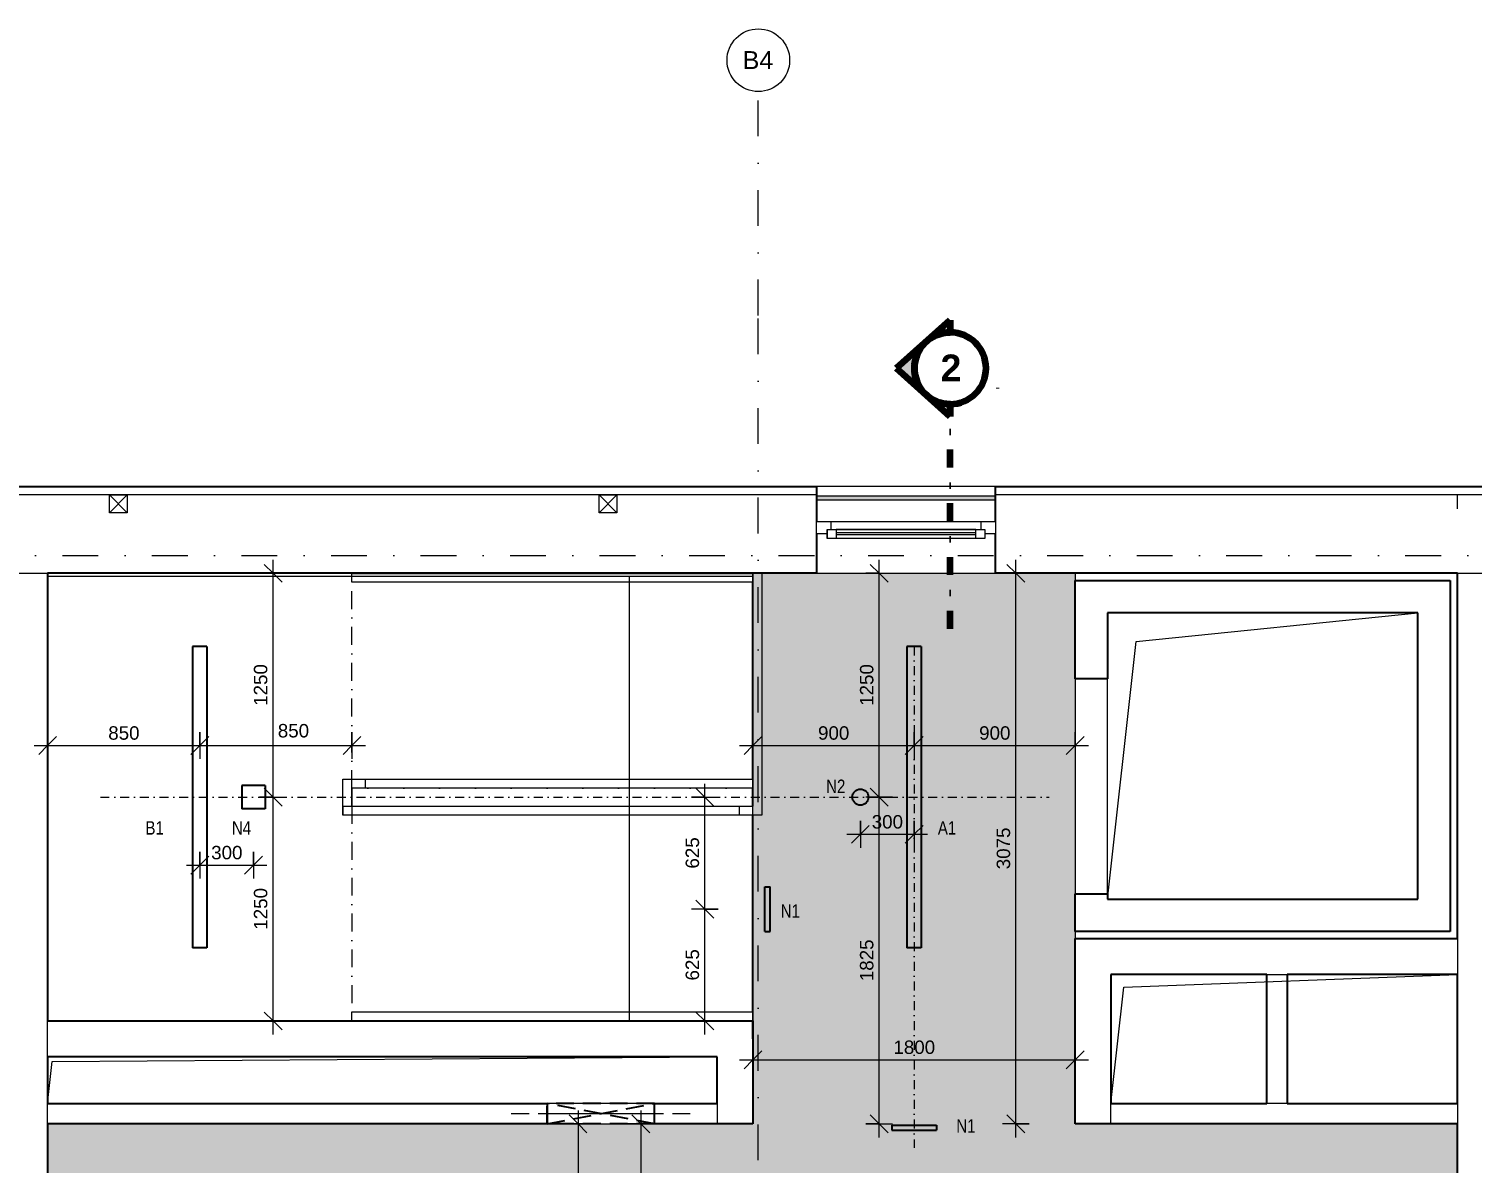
# Model space of a CAD drawing. Header units: millimetres. Extents: x -8336 to 42027, y -1655 to 58543.
# Drawn here: x 3096 to 11158, y 52209 to 58543 of the extents above; entities that cross this region are included whole.
import ezdxf

# ---------------------------------------------------------------- set-up
doc = ezdxf.new("R2010")
doc.units = ezdxf.units.MM
for name, pattern in [('ABMV_DashDot_2_2mm-S0_6mm', [110, 50, -30, 0, -30]), ('HA_Dash_3mm-S1mm', [150, 100, -50]), ('HA_DashDot_10mm-S3mm', [500, 200, -150, 0, -150]), ('HA_DashDot_4mm-S1mm', [200, 100, -50, 0, -50]), ('HA_DashDot_6mm-S2mm', [300, 100, -100, 0, -100])]:
    doc.linetypes.add(name, pattern=pattern)
for name, color, linetype, lineweight in [('-UNDERLAY_A-AREA-____-OTLN', 9, 'Continuous', 25), ('-UNDERLAY_A-FLOR-____-OTLN', 9, 'Continuous', 9), ('-UNDERLAY_A-FLOR-HRAL-OTLN', 9, 'Continuous', 9), ('-UNDERLAY_A-GENM-____-HDLN', 9, 'HA_Dash_3mm-S1mm', 9), ('-UNDERLAY_A-GENM-____-OTLN', 9, 'Continuous', 9), ('A-____-____-DIMS', 9, 'Continuous', 5), ('A-____-____-DIMS-50', 9, 'Continuous', 5), ('A-CLNG-____-OTLN', 9, 'Continuous', 9), ('A-CLNG-____-PATT', 9, 'Continuous', 9), ('A-DETL-____-OTLN', 9, 'Continuous', 25), ('A-DETL-GENF-OTLN', 9, 'Continuous', 9), ('A-FLOR-____-OTLN', 9, 'Continuous', 9), ('A-GENM-____-HDLN', 9, 'HA_Dash_3mm-S1mm', 9), ('A-GENM-____-MCUT', 9, 'HA_Dash_3mm-S1mm', 25), ('A-GENM-____-OTLN', 9, 'Continuous', 9), ('A-GLAZ-____-MCUT', 9, 'Continuous', 5), ('A-GLAZ-____-OTLN', 9, 'Continuous', 5), ('A-ROOF-____-OTLN', 9, 'Continuous', 9), ('A-WALL-____-MCUT', 9, 'Continuous', 25), ('A-WALL-____-OTLN', 9, 'Continuous', 9), ('E-LITE-EQPM-IDEN', 9, 'Continuous', 9), ('E-LITE-EQPM-OTLN', 9, 'Continuous', 9), ('G-____-____-SYMB', 9, 'Continuous', 5), ('I-WALL-____-MCUT', 9, 'Continuous', 25), ('I-WALL-____-OTLN', 9, 'Continuous', 9), ('M-HVAC-DUCT-OTLN', 9, 'Continuous', 9), ('S-GRID-____-IDEN', 9, 'Continuous', 9), ('S-GRID-____-OTLN', 9, 'Continuous', 5), ('S-STRS-____-MBND', 9, 'HA_DashDot_4mm-S1mm', 9)]:
    doc.layers.add(name, color=color, linetype=linetype, lineweight=lineweight)
doc.styles.add('Arial', font='arial.ttf', dxfattribs={"height": 100})
doc.styles.add('Arial_1', font='arial.ttf', dxfattribs={"height": 75})
doc.styles.add('Arial_2', font='arial.ttf', dxfattribs={"width": 0.8, "height": 75})
doc.styles.add('Arial_3', font='arial.ttf', dxfattribs={"height": 50})
doc.styles.add('Arial_B_1', font='arialbd.ttf', dxfattribs={"height": 150})
doc.dimstyles.new('Inner_Dimensions', dxfattribs={"dimscale": 304.8, "dimtxt": 76.519455, "dimasz": 0.328084, "dimexe": 0.246063, "dimexo": 0.0625, "dimgap": 0.032808, "dimtad": 1, "dimdec": 0, "dimzin": 0, "dimdsep": 46, "dimtxsty": 'Arial_1', "dimblk1": 'OBLIQUE', "dimblk2": 'OBLIQUE', "dimsah": 1, "dimcen": 0.09, "dimdle": 0.246063, "dimazin": 0, "dimtfac": 1, "dimtdec": 4, "dimtix": 1, "dimtmove": 0, "dimatfit": 3, "dimfxl": 0.246063, "dimfxlon": 1, "dimtvp": 1, "dimtolj": 1, "dimtzin": 0, "dimlwd": 9, "dimlwe": 9, "dimarcsym": 2})
doc.dimstyles.new('Inner_Dimensions_1', dxfattribs={"dimscale": 304.8, "dimtxt": 76.519455, "dimasz": 0.328084, "dimexe": 0.246063, "dimexo": 0.0625, "dimgap": 0.032808, "dimtad": 1, "dimdec": 0, "dimzin": 0, "dimdsep": 46, "dimtxsty": 'Arial_1', "dimblk1": 'OBLIQUE', "dimblk2": 'OBLIQUE', "dimsah": 1, "dimcen": 0.09, "dimdle": 0.246063, "dimazin": 0, "dimtfac": 1, "dimtdec": 4, "dimtix": 1, "dimtmove": 2, "dimatfit": 3, "dimfxl": 0.246063, "dimfxlon": 1, "dimtvp": 1, "dimtolj": 1, "dimtzin": 0, "dimlwd": 9, "dimlwe": 9, "dimarcsym": 2})

# ---------------------------------------------------------------- blocks, each defined once
blk = doc.blocks.new('Top Rail Type - Top Rail_Internal_-1408476-DPS_B - 2NP')
at = {"layer": '-UNDERLAY_A-FLOR-HRAL-OTLN'}
for p, q in [((4900.7, 55452.3), (4900.7, 55502.3)), ((4900.7, 55502.3), (7140.7, 55502.3)), ((7140.7, 55502.3), (7140.7, 55452.3)), ((7140.7, 55452.3), (4900.7, 55452.3))]:
    blk.add_line(p, q, dxfattribs=at)
blk = doc.blocks.new('Top Rail Type - Top Rail_Internal_-1408492-DPS_B - 2NP')
at = {"layer": '-UNDERLAY_A-FLOR-HRAL-OTLN'}
for p, q in [((7141.1, 55502.7), (7191.1, 55502.7)), ((7141.1, 54277.3), (7141.1, 55502.7)), ((7191.1, 55502.7), (7191.1, 54277.3)), ((4850.3, 54353.1), (4975.3, 54353.1)), ((4850.3, 54228.1), (4850.3, 54353.1)), ((4975.3, 54353.1), (7140.7, 54353.1)), ((4975.3, 54353.1), (4975.3, 54303.1)), ((7140.7, 54353.1), (7140.7, 54303.1)), ((4975.3, 54303.1), (4900.3, 54303.1)), ((4900.3, 54303.1), (4900.3, 54228.1)), ((7140.7, 54303.1), (4975.3, 54303.1)), ((7141.1, 54202.3), (7141.1, 54277.3)), ((7191.1, 54277.3), (7191.1, 54152.3)), ((4850.3, 54202.3), (4850.3, 54228.1)), ((4850.3, 54202.3), (4850.3, 54152.3)), ((4850.3, 54152.3), (4850.3, 54202.3)), ((4850.3, 54202.3), (7066.1, 54202.3)), ((4900.3, 54228.1), (4900.3, 54202.3)), ((7066.1, 54152.3), (7066.1, 54202.3)), ((7066.1, 54202.3), (7141.1, 54202.3)), ((7066.1, 54152.3), (4850.3, 54152.3)), ((7191.1, 54152.3), (7066.1, 54152.3))]:
    blk.add_line(p, q, dxfattribs=at)
blk = doc.blocks.new('Railing - Railing-1636953-DPS_B - 2NP')
at = {"layer": '-UNDERLAY_A-FLOR-HRAL-OTLN'}
blk.add_hatch(color=256, dxfattribs=at).paths.add_polyline_path([(8495.7, 55912.7), (8495.7, 55932.7), (7495.7, 55932.7), (7495.7, 55912.7)])
for p, q in [((7495.7, 55912.7), (7495.7, 55932.7)), ((8495.7, 55932.7), (7495.7, 55932.7)), ((7495.7, 55912.7), (8495.7, 55912.7)), ((8495.7, 55932.7), (8495.7, 55912.7))]:
    blk.add_line(p, q, dxfattribs=at)
blk = doc.blocks.new('HA_GM_Opening_Rectangle_WallBased - Default-2069226-DPS_B - 2NP')
at = {"layer": 'A-GENM-____-MCUT'}
for p, q in [((425, 57.5), (-175, -57.5)), ((-175, 57.5), (425, -57.5)), ((-175, 57.5), (-175, -57.5)), ((-175, 57.5), (425, 57.5)), ((425, 57.5), (425, -57.5)), ((-175, -57.5), (425, -57.5))]:
    blk.add_line(p, q, dxfattribs=at)
blk = doc.blocks.new('TB_Porotherm KP11_5_1000mm - TB_Porotherm KP11_5_1000mm-1925202-DPS_B - 2NP')
at = {"layer": '-UNDERLAY_A-GENM-____-HDLN'}
for p, q in [((500, 57.5), (-500, 57.5)), ((-500, 0), (500, 0)), ((-500, -57.5), (500, -57.5))]:
    blk.add_line(p, q, dxfattribs=at)
blk = doc.blocks.new('Top Rail Type - Top Rail_Internal_-2075612-DPS_B - 2NP')
at = {"layer": '-UNDERLAY_A-FLOR-HRAL-OTLN'}
for p, q in [((4900.7, 53003.1), (4900.7, 53053.1)), ((4900.7, 53053.1), (7140.7, 53053.1)), ((7140.7, 53053.1), (7140.7, 53003.1)), ((7140.7, 53003.1), (4900.7, 53003.1))]:
    blk.add_line(p, q, dxfattribs=at)
blk = doc.blocks.new('HA_WD_SinglePanel - 1000x2400-1670805-DPS_B - 2NP')
at = {"layer": 'A-GLAZ-____-MCUT'}
for p, q in [((-500, 0), (-500, 70)), ((-500, 70), (-420, 70)), ((-440, 0), (-500, 0)), ((-440, -25), (-440, 25)), ((-440, 25), (-390, 25)), ((-420, 70), (-420, 25)), ((-390, 25), (-390, -25)), ((390, 5), (-390, 5)), ((390, -25), (390, 25)), ((390, 25), (440, 25)), ((420, 25), (420, 70)), ((420, 70), (500, 70)), ((440, 25), (440, -25)), ((500, 0), (440, 0)), ((500, 70), (500, 0)), ((-390, -25), (-440, -25)), ((390, -5), (-390, -5)), ((440, -25), (390, -25))]:
    blk.add_line(p, q, dxfattribs=at)
at = {"layer": 'A-GLAZ-____-OTLN'}
for p, q in [((-440, 25), (-440, -25)), ((-440, 25), (440, 25)), ((-420, 70), (420, 70)), ((390, 25), (-390, 25)), ((440, 25), (440, -25)), ((440, -25), (-440, -25)), ((390, -25), (-390, -25))]:
    blk.add_line(p, q, dxfattribs=at)
blk = doc.blocks.new('HA_GM_Shaft_Rectangle - Default-2031553-DPS_B - 2NP')
at = {"layer": 'A-DETL-GENF-OTLN'}
for p, q in [((26, -26), (3740, 0)), ((0, -260), (26, -26))]:
    blk.add_line(p, q, dxfattribs=at)
at = {"layer": 'A-GENM-____-OTLN'}
for p, q in [((0, -260), (0, 0)), ((0, 0), (3740, 0)), ((3740, 0), (3740, -260)), ((3740, -260), (0, -260))]:
    blk.add_line(p, q, dxfattribs=at)
blk = doc.blocks.new('HA_GM_Shaft_Rectangle - Default-2031571-DPS_B - 2NP')
at = {"layer": 'A-DETL-GENF-OTLN'}
for p, q in [((72, -72), (1935, 0)), ((0, -720), (72, -72))]:
    blk.add_line(p, q, dxfattribs=at)
at = {"layer": 'A-GENM-____-OTLN'}
for p, q in [((0, -720), (0, 0)), ((0, 0), (1935, 0)), ((1935, 0), (1935, -720)), ((1935, -720), (0, -720))]:
    blk.add_line(p, q, dxfattribs=at)
blk = doc.blocks.new('HA_GM_Shaft_Rectangle - Default-2031559-DPS_B - 2NP')
at = {"layer": 'A-DETL-GENF-OTLN'}
for p, q in [((160, -160), (1735, 0)), ((0, -1600), (160, -160))]:
    blk.add_line(p, q, dxfattribs=at)
at = {"layer": 'A-GENM-____-OTLN'}
for p, q in [((0, -1600), (0, 0)), ((0, 0), (1735, 0)), ((1735, 0), (1735, -1600)), ((1735, -1600), (0, -1600))]:
    blk.add_line(p, q, dxfattribs=at)
blk = doc.blocks.new('HA_LF_GenericSymbol_Linear - svitidlo 1683x80 A1-2073533-DPS_B - 2NP')
at = {"layer": 'E-LITE-EQPM-OTLN', "color": 11, "lineweight": 25}
for p, q in [((40, 841.5), (-40, 841.5)), ((-40, 841.5), (-40, -841.5)), ((40, 841.5), (40, -841.5)), ((40, -841.5), (-40, -841.5))]:
    blk.add_line(p, q, dxfattribs=at)
blk = doc.blocks.new('HA_LF_GenericSymbol_Linear - svitidlo 1683x80-1812998-DPS_B - 2NP')
at = {"layer": 'E-LITE-EQPM-OTLN', "color": 11, "lineweight": 25}
for p, q in [((40, 841.5), (-40, 841.5)), ((-40, 841.5), (-40, -841.5)), ((40, 841.5), (40, -841.5)), ((40, -841.5), (-40, -841.5))]:
    blk.add_line(p, q, dxfattribs=at)
blk = doc.blocks.new('HA_LF_N4 - svitidlo 130x130-1883583-DPS_B - 2NP')
at = {"layer": 'E-LITE-EQPM-OTLN', "color": 11, "lineweight": 25}
for p, q in [((65, 65), (-65, 65)), ((-65, 65), (-65, -65)), ((65, 65), (65, -65)), ((65, -65), (-65, -65))]:
    blk.add_line(p, q, dxfattribs=at)
blk = doc.blocks.new('HA_LF_N1 - nouzove svitidlo 250x29-1884553-DPS_B - 2NP')
at = {"layer": 'E-LITE-EQPM-OTLN', "color": 11, "lineweight": 25}
for p, q in [((14.5, 125), (-14.5, 125)), ((-14.5, 125), (-14.5, -125)), ((14.5, 125), (14.5, -125)), ((14.5, -125), (-14.5, -125))]:
    blk.add_line(p, q, dxfattribs=at)
blk = doc.blocks.new('HA_LF_N3l - N2-2044222-DPS_B - 2NP')
at = {"layer": 'E-LITE-EQPM-OTLN', "color": 11, "lineweight": 25}
blk.add_circle((0, 0), 45, dxfattribs=at)
blk = doc.blocks.new('TB_Porotherm KP11_5_1000mm - TB_Porotherm KP11_5_1000mm-V5-DPS_B - 2NP')
at = {"layer": 'A-GENM-____-HDLN'}
for p, q in [((300, 57.5), (-300, 57.5)), ((-300, 0), (300, 0)), ((-300, -57.5), (300, -57.5))]:
    blk.add_line(p, q, dxfattribs=at)
blk = doc.blocks.new('HA_GM_Opening_Rectangle_WallBased - Default-2069058-DPS_B - 2NP')
at = {"layer": 'A-GENM-____-MCUT'}
for p, q in [((425, 57.5), (-175, -57.5)), ((-175, 57.5), (425, -57.5)), ((-175, 57.5), (-175, -57.5)), ((-175, 57.5), (425, 57.5)), ((425, 57.5), (425, -57.5)), ((-175, -57.5), (425, -57.5))]:
    blk.add_line(p, q, dxfattribs=at)
blk = doc.blocks.new('Grid - Radius 3_5mm-353793-DPS_B - 2NP')
at = {"layer": 'S-GRID-____-IDEN'}
blk.add_circle((0, 0), 3.5, dxfattribs=at)
blk = doc.blocks.new('DIMBLOCK80-DPS_B - 2NP')
at = {"layer": 'A-____-____-DIMS-50', "lineweight": 9}
for p, q in [((7140.7, 54616.1), (7140.7, 54466.1)), ((7140.7, 54541.1), (7140.7, 54616.1)), ((7140.7, 54541.1), (7190.7, 54591.1)), ((8040.7, 54616.1), (8040.7, 54466.1)), ((8040.7, 54541.1), (8040.7, 54616.1)), ((8040.7, 54541.1), (8090.7, 54591.1)), ((7065.7, 54541.1), (8040.7, 54541.1)), ((7140.7, 54541.1), (7090.7, 54491.1)), ((8040.7, 54541.1), (7990.7, 54491.1))]:
    blk.add_line(p, q, dxfattribs=at)
at = {"layer": 'A-____-____-DIMS-50', "color": 0, "lineweight": 9, "insert": (7504.2, 54648.4), "char_height": 75, "width": 207.662, "attachment_point": 1, "line_spacing_factor": 0.941778, "style": 'Arial_1'}
blk.add_mtext('900', dxfattribs=at)
blk = doc.blocks.new('_Oblique')
at = {"color": 0, "linetype": 'ByBlock', "lineweight": -2}
blk.add_line((-0.5, -0.5), (0.5, 0.5), dxfattribs=at)
blk = doc.blocks.new('DIMBLOCK81-DPS_B - 2NP')
at = {"layer": 'A-____-____-DIMS-50', "lineweight": 9}
for p, q in [((8040.7, 54616.1), (8040.7, 54466.1)), ((8040.7, 54541.1), (8040.7, 54616.1)), ((8040.7, 54541.1), (8090.7, 54591.1)), ((8940.7, 54616.1), (8940.7, 54466.1)), ((8940.7, 54541.1), (8940.7, 54616.1)), ((8940.7, 54541.1), (8990.7, 54591.1)), ((8040.7, 54541.1), (7990.7, 54491.1)), ((8040.7, 54541.1), (9015.7, 54541.1)), ((8940.7, 54541.1), (8890.7, 54491.1))]:
    blk.add_line(p, q, dxfattribs=at)
at = {"layer": 'A-____-____-DIMS-50', "color": 0, "lineweight": 9, "insert": (8404.2, 54648.4), "char_height": 75, "width": 207.662, "attachment_point": 1, "line_spacing_factor": 0.941778, "style": 'Arial_1'}
blk.add_mtext('900', dxfattribs=at)
blk = doc.blocks.new('DIMBLOCK82-DPS_B - 2NP')
at = {"layer": 'A-____-____-DIMS-50', "lineweight": 9}
for p, q in [((7845.7, 54252.7), (7795.7, 54302.7)), ((7920.7, 54252.7), (7770.7, 54252.7)), ((7845.7, 52352.7), (7845.7, 54252.7)), ((7845.7, 54252.7), (7895.7, 54202.7)), ((7845.7, 54252.7), (7920.7, 54252.7)), ((7770.7, 52427.7), (7920.7, 52427.7)), ((7845.7, 52427.7), (7770.7, 52427.7)), ((7845.7, 52427.7), (7795.7, 52477.7)), ((7845.7, 52427.7), (7895.7, 52377.7))]:
    blk.add_line(p, q, dxfattribs=at)
at = {"layer": 'A-____-____-DIMS-50', "color": 0, "lineweight": 9, "insert": (7738.4, 53224.9), "char_height": 75, "width": 276.883, "attachment_point": 1, "rotation": 90, "line_spacing_factor": 0.941778, "style": 'Arial_1'}
blk.add_mtext('1825', dxfattribs=at)
blk = doc.blocks.new('DIMBLOCK83-DPS_B - 2NP')
at = {"layer": 'A-____-____-DIMS-50', "lineweight": 9}
for p, q in [((7845.7, 55502.7), (7795.7, 55552.7)), ((7845.7, 54252.7), (7845.7, 55577.7)), ((7770.7, 55502.7), (7920.7, 55502.7)), ((7845.7, 55502.7), (7770.7, 55502.7)), ((7845.7, 55502.7), (7895.7, 55452.7)), ((7845.7, 54252.7), (7795.7, 54302.7)), ((7920.7, 54252.7), (7770.7, 54252.7)), ((7845.7, 54252.7), (7895.7, 54202.7)), ((7845.7, 54252.7), (7920.7, 54252.7))]:
    blk.add_line(p, q, dxfattribs=at)
at = {"layer": 'A-____-____-DIMS-50', "color": 0, "lineweight": 9, "insert": (7738.4, 54762.4), "char_height": 75, "width": 276.883, "attachment_point": 1, "rotation": 90, "line_spacing_factor": 0.941778, "style": 'Arial_1'}
blk.add_mtext('1250', dxfattribs=at)
blk = doc.blocks.new('Section - With Sheet Number-366786-DPS_B - 2NP')
at = {"layer": 'G-____-____-SYMB'}
h = blk.add_hatch(color=256, dxfattribs=at)
edge = h.paths.add_edge_path()
edge.add_line((1.37, 0), (0, 0))
edge.add_arc((-4, 0), 4, 0, 180)
edge.add_line((-8, 0), (-9.37, 0))
edge.add_line((-9.37, 0), (-4, 6))
edge.add_line((-4, 6), (1.37, 0))
at = {"layer": 'G-____-____-SYMB', "lineweight": 100}
for p, q in [((-4, 6), (-9.37, 0)), ((1.37, 0), (-4, 6)), ((-9.37, 0), (-8, 0)), ((0, 0), (1.37, 0))]:
    blk.add_line(p, q, dxfattribs=at)
blk.add_circle((-4, 0), 4, dxfattribs=at)
blk.add_arc((-4, 0), 4, 0, 180, dxfattribs=at)
blk = doc.blocks.new('DIMBLOCK131-DPS_B - 2NP')
at = {"layer": 'A-____-____-DIMS-50', "lineweight": 9}
for p, q in [((6163.4, 52502.7), (6163.4, 51677.7)), ((6238.4, 52427.7), (6088.4, 52427.7)), ((6163.4, 52427.7), (6113.4, 52477.7)), ((6163.4, 52427.7), (6213.4, 52377.7)), ((6163.4, 52427.7), (6238.4, 52427.7)), ((6163.4, 51677.7), (6113.4, 51727.7)), ((6088.4, 51677.7), (6238.4, 51677.7)), ((6163.4, 51677.7), (6088.4, 51677.7)), ((6163.4, 51677.7), (6213.4, 51627.7))]:
    blk.add_line(p, q, dxfattribs=at)
at = {"layer": 'A-____-____-DIMS-50', "color": 0, "lineweight": 9, "insert": (6056, 51966.2), "char_height": 75, "width": 207.662, "attachment_point": 1, "rotation": 90, "line_spacing_factor": 0.941778, "style": 'Arial_1'}
blk.add_mtext('750', dxfattribs=at)
blk = doc.blocks.new('DIMBLOCK133-DPS_B - 2NP')
at = {"layer": 'A-____-____-DIMS-50', "lineweight": 9}
for p, q in [((6514.2, 52502.7), (6514.2, 50852.7)), ((6589.2, 52427.7), (6439.2, 52427.7)), ((6514.2, 52427.7), (6464.2, 52477.7)), ((6514.2, 52427.7), (6564.2, 52377.7)), ((6514.2, 52427.7), (6589.2, 52427.7)), ((6514.2, 50927.7), (6464.2, 50977.7)), ((6589.2, 50927.7), (6439.2, 50927.7)), ((6514.2, 50927.7), (6564.2, 50877.7)), ((6514.2, 50927.7), (6589.2, 50927.7))]:
    blk.add_line(p, q, dxfattribs=at)
at = {"layer": 'A-____-____-DIMS-50', "color": 0, "lineweight": 9, "insert": (6406.9, 51562.4), "char_height": 75, "width": 276.883, "attachment_point": 1, "rotation": 90, "line_spacing_factor": 0.941778, "style": 'Arial_1'}
blk.add_mtext('1500', dxfattribs=at)
blk = doc.blocks.new('DIMBLOCK134-DPS_B - 2NP')
at = {"layer": 'A-____-____-DIMS-50', "lineweight": 9}
for p, q in [((3200.7, 54616.1), (3200.7, 54466.1)), ((3200.7, 54541.1), (3200.7, 54616.1)), ((3200.7, 54541.1), (3250.7, 54591.1)), ((4050.7, 54616.1), (4050.7, 54466.1)), ((4050.7, 54541.1), (4050.7, 54616.1)), ((4050.7, 54541.1), (4100.7, 54591.1)), ((3125.7, 54541.1), (4050.7, 54541.1)), ((3200.7, 54541.1), (3150.7, 54491.1)), ((4050.7, 54541.1), (4000.7, 54491.1))]:
    blk.add_line(p, q, dxfattribs=at)
at = {"layer": 'A-____-____-DIMS-50', "color": 0, "lineweight": 9, "insert": (3539.2, 54648.4), "char_height": 75, "width": 207.662, "attachment_point": 1, "line_spacing_factor": 0.941778, "style": 'Arial_1'}
blk.add_mtext('850', dxfattribs=at)
blk = doc.blocks.new('DIMBLOCK135-DPS_B - 2NP')
at = {"layer": 'A-____-____-DIMS-50', "lineweight": 9}
for p, q in [((4050.7, 54616.1), (4050.7, 54466.1)), ((4050.7, 54541.1), (4050.7, 54616.1)), ((4050.7, 54541.1), (4100.7, 54591.1)), ((4900.7, 54616.1), (4900.7, 54466.1)), ((4900.7, 54541.1), (4900.7, 54616.1)), ((4900.7, 54541.1), (4950.7, 54591.1)), ((4050.7, 54541.1), (4000.7, 54491.1)), ((4050.7, 54541.1), (4975.7, 54541.1)), ((4900.7, 54541.1), (4850.7, 54491.1))]:
    blk.add_line(p, q, dxfattribs=at)
at = {"layer": 'A-____-____-DIMS-50', "color": 0, "lineweight": 9, "insert": (4486.4, 54661.1), "char_height": 75, "width": 207.662, "attachment_point": 1, "line_spacing_factor": 0.941778, "style": 'Arial_1'}
blk.add_mtext('850', dxfattribs=at)
blk = doc.blocks.new('DIMBLOCK149-DPS_B - 2NP')
at = {"layer": 'A-____-____-DIMS-50', "lineweight": 9}
for p, q in [((4460, 54252.7), (4410, 54302.7)), ((4385, 54252.7), (4535, 54252.7)), ((4460, 54252.7), (4385, 54252.7)), ((4460, 52927.7), (4460, 54252.7)), ((4460, 54252.7), (4510, 54202.7)), ((4460, 53002.7), (4410, 53052.7)), ((4385, 53002.7), (4535, 53002.7)), ((4460, 53002.7), (4385, 53002.7)), ((4460, 53002.7), (4510, 52952.7))]:
    blk.add_line(p, q, dxfattribs=at)
at = {"layer": 'A-____-____-DIMS-50', "color": 0, "lineweight": 9, "insert": (4352.7, 53512.4), "char_height": 75, "width": 276.883, "attachment_point": 1, "rotation": 90, "line_spacing_factor": 0.941778, "style": 'Arial_1'}
blk.add_mtext('1250', dxfattribs=at)
blk = doc.blocks.new('DIMBLOCK150-DPS_B - 2NP')
at = {"layer": 'A-____-____-DIMS-50', "lineweight": 9}
for p, q in [((4460, 55502.7), (4410, 55552.7)), ((4460, 54252.7), (4460, 55577.7)), ((4385, 55502.7), (4535, 55502.7)), ((4460, 55502.7), (4385, 55502.7)), ((4460, 55502.7), (4510, 55452.7)), ((4460, 54252.7), (4410, 54302.7)), ((4385, 54252.7), (4535, 54252.7)), ((4460, 54252.7), (4385, 54252.7)), ((4460, 54252.7), (4510, 54202.7))]:
    blk.add_line(p, q, dxfattribs=at)
at = {"layer": 'A-____-____-DIMS-50', "color": 0, "lineweight": 9, "insert": (4352.7, 54762.4), "char_height": 75, "width": 276.883, "attachment_point": 1, "rotation": 90, "line_spacing_factor": 0.941778, "style": 'Arial_1'}
blk.add_mtext('1250', dxfattribs=at)
blk = doc.blocks.new('DIMBLOCK151-DPS_B - 2NP')
at = {"layer": 'A-____-____-DIMS-50', "lineweight": 9}
for p, q in [((7740.7, 54120), (7740.7, 53970)), ((7740.7, 54045), (7740.7, 54120)), ((8040.7, 54120), (8040.7, 53970)), ((8040.7, 54045), (8040.7, 54120)), ((7665.7, 54045), (8115.7, 54045)), ((7740.7, 54045), (7690.7, 53995)), ((7740.7, 54045), (7790.7, 54095)), ((8040.7, 54045), (7990.7, 53995)), ((8040.7, 54045), (8090.7, 54095))]:
    blk.add_line(p, q, dxfattribs=at)
at = {"layer": 'A-____-____-DIMS-50', "color": 0, "lineweight": 9, "insert": (7804.2, 54152.3), "char_height": 75, "width": 207.662, "attachment_point": 1, "line_spacing_factor": 0.941778, "style": 'Arial_1'}
blk.add_mtext('300', dxfattribs=at)
blk = doc.blocks.new('DIMBLOCK152-DPS_B - 2NP')
at = {"layer": 'A-____-____-DIMS-50', "lineweight": 9}
for p, q in [((6946.9, 53627.7), (6796.9, 53627.7)), ((6871.9, 53627.7), (6821.9, 53677.7)), ((6871.9, 52927.7), (6871.9, 53627.7)), ((6871.9, 53627.7), (6921.9, 53577.7)), ((6871.9, 53627.7), (6946.9, 53627.7)), ((6871.9, 53002.7), (6821.9, 53052.7)), ((6796.9, 53002.7), (6946.9, 53002.7)), ((6871.9, 53002.7), (6796.9, 53002.7)), ((6871.9, 53002.7), (6921.9, 52952.7))]:
    blk.add_line(p, q, dxfattribs=at)
at = {"layer": 'A-____-____-DIMS-50', "color": 0, "lineweight": 9, "insert": (6764.5, 53228.7), "char_height": 75, "width": 207.662, "attachment_point": 1, "rotation": 90, "line_spacing_factor": 0.941778, "style": 'Arial_1'}
blk.add_mtext('625', dxfattribs=at)
blk = doc.blocks.new('DIMBLOCK153-DPS_B - 2NP')
at = {"layer": 'A-____-____-DIMS-50', "lineweight": 9}
for p, q in [((6871.9, 54252.7), (6821.9, 54302.7)), ((6871.9, 53627.7), (6871.9, 54327.7)), ((6796.9, 54252.7), (6946.9, 54252.7)), ((6871.9, 54252.7), (6796.9, 54252.7)), ((6871.9, 54252.7), (6921.9, 54202.7)), ((6946.9, 53627.7), (6796.9, 53627.7)), ((6871.9, 53627.7), (6821.9, 53677.7)), ((6871.9, 53627.7), (6921.9, 53577.7)), ((6871.9, 53627.7), (6946.9, 53627.7))]:
    blk.add_line(p, q, dxfattribs=at)
at = {"layer": 'A-____-____-DIMS-50', "color": 0, "lineweight": 9, "insert": (6764.5, 53853.7), "char_height": 75, "width": 207.662, "attachment_point": 1, "rotation": 90, "line_spacing_factor": 0.941778, "style": 'Arial_1'}
blk.add_mtext('625', dxfattribs=at)
blk = doc.blocks.new('DIMBLOCK154-DPS_B - 2NP')
at = {"layer": 'A-____-____-DIMS-50', "lineweight": 9}
for p, q in [((4050.7, 53948.1), (4050.7, 53798.1)), ((4050.7, 53873.1), (4050.7, 53948.1)), ((4350.7, 53948.1), (4350.7, 53798.1)), ((4350.7, 53873.1), (4350.7, 53948.1)), ((3975.7, 53873.1), (4425.7, 53873.1)), ((4050.7, 53873.1), (4000.7, 53823.1)), ((4050.7, 53873.1), (4100.7, 53923.1)), ((4350.7, 53873.1), (4300.7, 53823.1)), ((4350.7, 53873.1), (4400.7, 53923.1))]:
    blk.add_line(p, q, dxfattribs=at)
at = {"layer": 'A-____-____-DIMS-50', "color": 0, "lineweight": 9, "insert": (4114.2, 53980.5), "char_height": 75, "width": 207.662, "attachment_point": 1, "line_spacing_factor": 0.941778, "style": 'Arial_1'}
blk.add_mtext('300', dxfattribs=at)
blk = doc.blocks.new('DIMBLOCK175-DPS_B - 2NP')
at = {"layer": 'A-____-____-DIMS-50', "lineweight": 9}
for p, q in [((7140.7, 52861.3), (7140.7, 52711.3)), ((7140.7, 52786.3), (7140.7, 52861.3)), ((7140.7, 52786.3), (7190.7, 52836.3)), ((8940.7, 52861.3), (8940.7, 52711.3)), ((8940.7, 52786.3), (8940.7, 52861.3)), ((8940.7, 52786.3), (8990.7, 52836.3)), ((7065.7, 52786.3), (9015.7, 52786.3)), ((7140.7, 52786.3), (7090.7, 52736.3)), ((8940.7, 52786.3), (8890.7, 52736.3))]:
    blk.add_line(p, q, dxfattribs=at)
at = {"layer": 'A-____-____-DIMS-50', "color": 0, "lineweight": 9, "insert": (7925.3, 52893.6), "char_height": 75, "width": 276.883, "attachment_point": 1, "line_spacing_factor": 0.941778, "style": 'Arial_1'}
blk.add_mtext('1800', dxfattribs=at)
blk = doc.blocks.new('DIMBLOCK176-DPS_B - 2NP')
at = {"layer": 'A-____-____-DIMS-50', "lineweight": 9}
for p, q in [((8609.5, 55502.7), (8559.5, 55552.7)), ((8609.5, 52352.7), (8609.5, 55577.7)), ((8534.5, 55502.7), (8684.5, 55502.7)), ((8609.5, 55502.7), (8534.5, 55502.7)), ((8609.5, 55502.7), (8659.5, 55452.7)), ((8684.5, 52427.7), (8534.5, 52427.7)), ((8609.5, 52427.7), (8559.5, 52477.7)), ((8609.5, 52427.7), (8659.5, 52377.7)), ((8609.5, 52427.7), (8684.5, 52427.7))]:
    blk.add_line(p, q, dxfattribs=at)
at = {"layer": 'A-____-____-DIMS-50', "color": 0, "lineweight": 9, "insert": (8502.2, 53849.9), "char_height": 75, "width": 276.883, "attachment_point": 1, "rotation": 90, "line_spacing_factor": 0.941778, "style": 'Arial_1'}
blk.add_mtext('3075', dxfattribs=at)

msp = doc.modelspace()

# ---------------------------------------------------------------- hatches: boundary and pattern name
at = {"layer": 'A-CLNG-____-PATT'}
msp.add_hatch(color=256, dxfattribs=at).paths.add_polyline_path([(10945.7, 50927.7), (11075.7, 50927.7), (11075.7, 52427.7), (8940.7, 52427.7), (8940.7, 55502.7), (7140.7, 55502.7), (7140.7, 52427.7), (3200.7, 52427.7), (3200.7, 50927.7), (10895.7, 50927.7)])

# ---------------------------------------------------------------- linework, layer by layer
at = {"layer": '-UNDERLAY_A-AREA-____-OTLN'}
for p, q in [((7140.7, 54353.1), (7140.7, 55452.3)), ((7140.7, 54202.3), (7140.7, 54303.1)), ((7140.7, 53053.1), (7140.7, 54152.3)), ((7140.7, 52902.7), (7140.7, 53003.1))]:
    msp.add_line(p, q, dxfattribs=at)
at = {"layer": '-UNDERLAY_A-FLOR-____-OTLN'}
msp.add_line((11075.7, 55862.7), (11075.7, 55942.7), dxfattribs=at)
at = {"layer": 'A-CLNG-____-OTLN'}
for p, q in [((7140.7, 53002.7), (7140.7, 55502.7)), ((8940.7, 55502.7), (8940.7, 55462.7)), ((8940.7, 53502.7), (8940.7, 53462.7))]:
    msp.add_line(p, q, dxfattribs=at)
at = {"layer": 'A-DETL-____-OTLN', "linetype": 'ABMV_DashDot_2_2mm-S0_6mm', "lineweight": 5}
for p, q in [((8040.7, 55094.2), (8040.7, 52294.2)), ((3495.1, 54252.7), (8795.1, 54252.7))]:
    msp.add_line(p, q, dxfattribs=at)
at = {"layer": 'A-FLOR-____-OTLN'}
msp.add_line((7140.7, 55485.2), (3200.7, 55485.2), dxfattribs=at)
at = {"layer": 'A-ROOF-____-OTLN'}
msp.add_line((6449.1, 55485.2), (6449.1, 53002.7), dxfattribs=at)
at = {"layer": 'A-WALL-____-MCUT'}
for p, q in [((2495.7, 55987.7), (7495.7, 55987.7)), ((7495.7, 55987.7), (7495.7, 55792.7)), ((8495.7, 55792.7), (8495.7, 55987.7)), ((8495.7, 55987.7), (11845.7, 55987.7)), ((7495.7, 55722.7), (7495.7, 55502.7)), ((8495.7, 55502.7), (8495.7, 55722.7)), ((7495.7, 55502.7), (3200.7, 55502.7)), ((11075.7, 55502.7), (8495.7, 55502.7))]:
    msp.add_line(p, q, dxfattribs=at)
at = {"layer": 'A-WALL-____-MCUT', "lineweight": 9}
for p, q in [((2495.7, 55942.7), (7495.7, 55942.7)), ((8495.7, 55942.7), (11845.7, 55942.7)), ((2950.7, 55502.7), (3200.7, 55502.7)), ((11075.7, 55502.7), (11325.7, 55502.7)), ((11075.7, 53462.7), (11075.7, 53262.7)), ((10010.7, 53262.7), (10125.7, 53262.7)), ((3200.7, 52802.7), (3200.7, 53002.7)), ((3200.7, 52427.7), (3200.7, 52542.7)), ((6940.7, 52542.7), (6940.7, 52427.7)), ((9140.7, 52427.7), (9140.7, 52542.7)), ((11075.7, 52542.7), (11075.7, 52427.7))]:
    msp.add_line(p, q, dxfattribs=at)
at = {"layer": 'A-WALL-____-OTLN'}
for p, q in [((8495.7, 55987.7), (7495.7, 55987.7)), ((7495.7, 55502.7), (8495.7, 55502.7))]:
    msp.add_line(p, q, dxfattribs=at)
at = {"layer": 'G-____-____-SYMB', "linetype": 'HA_DashDot_6mm-S2mm', "lineweight": 100}
msp.add_line((8242.7, 55193.2), (8242.7, 56447.6), dxfattribs=at)
at = {"layer": 'I-WALL-____-MCUT'}
for p, q in [((3200.7, 55502.7), (3200.7, 53002.7)), ((11075.7, 53462.7), (11075.7, 55502.7)), ((8940.7, 55462.7), (11035.7, 55462.7)), ((8940.7, 54912.7), (8940.7, 55462.7)), ((11035.7, 55462.7), (11035.7, 53502.7)), ((10855.7, 55282.7), (9120.7, 55282.7)), ((9120.7, 55282.7), (9120.7, 54912.7)), ((10855.7, 53682.7), (10855.7, 55282.7)), ((9120.7, 54912.7), (8940.7, 54912.7)), ((8940.7, 53502.7), (8940.7, 53712.7)), ((8940.7, 53712.7), (9120.7, 53712.7)), ((9120.7, 53712.7), (9120.7, 53682.7)), ((9120.7, 53682.7), (10855.7, 53682.7)), ((11035.7, 53502.7), (8940.7, 53502.7)), ((8940.7, 53462.7), (11075.7, 53462.7)), ((8940.7, 52427.7), (8940.7, 53462.7)), ((10010.7, 53262.7), (9140.7, 53262.7)), ((9140.7, 53262.7), (9140.7, 52542.7)), ((10010.7, 52542.7), (10010.7, 53262.7)), ((11075.7, 53262.7), (10125.7, 53262.7)), ((10125.7, 53262.7), (10125.7, 52542.7)), ((11075.7, 52542.7), (11075.7, 53262.7)), ((3200.7, 53002.7), (7140.7, 53002.7)), ((7140.7, 53002.7), (7140.7, 52427.7)), ((3200.7, 52802.7), (3200.7, 52542.7)), ((6940.7, 52802.7), (3200.7, 52802.7)), ((6940.7, 52542.7), (6940.7, 52802.7)), ((3200.7, 52542.7), (5990.7, 52542.7)), ((5990.7, 52542.7), (5990.7, 52427.7)), ((6590.7, 52542.7), (6940.7, 52542.7)), ((6590.7, 52427.7), (6590.7, 52542.7)), ((9140.7, 52542.7), (10010.7, 52542.7)), ((10125.7, 52542.7), (11075.7, 52542.7)), ((3200.7, 52427.7), (3200.7, 52057.7)), ((5990.7, 52427.7), (3200.7, 52427.7)), ((7140.7, 52427.7), (6590.7, 52427.7)), ((11075.7, 52427.7), (8940.7, 52427.7)), ((11075.7, 52027.7), (11075.7, 52427.7))]:
    msp.add_line(p, q, dxfattribs=at)
at = {"layer": 'I-WALL-____-OTLN'}
for p, q in [((8940.7, 54912.7), (8940.7, 53712.7)), ((9120.7, 53712.7), (9120.7, 54912.7)), ((6590.7, 52542.7), (5990.7, 52542.7)), ((5990.7, 52427.7), (6590.7, 52427.7))]:
    msp.add_line(p, q, dxfattribs=at)
at = {"layer": 'M-HVAC-DUCT-OTLN', "lineweight": 5}
for p, q in [((3645.7, 55840.5), (3545.7, 55940.5)), ((3645.7, 55940.5), (3545.7, 55840.5)), ((3545.7, 55940.5), (3645.7, 55940.5)), ((3545.7, 55840.5), (3545.7, 55940.5)), ((3645.7, 55940.5), (3645.7, 55840.5)), ((6380.7, 55840.5), (6280.7, 55940.5)), ((6380.7, 55940.5), (6280.7, 55840.5)), ((6280.7, 55940.5), (6380.7, 55940.5)), ((6280.7, 55840.5), (6280.7, 55940.5)), ((6380.7, 55940.5), (6380.7, 55840.5)), ((3645.7, 55840.5), (3545.7, 55840.5)), ((6380.7, 55840.5), (6280.7, 55840.5))]:
    msp.add_line(p, q, dxfattribs=at)
at = {"layer": 'S-GRID-____-OTLN', "linetype": 'HA_DashDot_10mm-S3mm', "lineweight": 9}
for p, q in [((7170.7, 56942.9), (7170.7, 58192.9)), ((7170.7, 38722), (7170.7, 56942.9)), ((-6718.5, 55602.7), (21372.5, 55602.7))]:
    msp.add_line(p, q, dxfattribs=at)
at = {"layer": 'S-STRS-____-MBND'}
for p, q in [((4900.7, 54302.7), (4900.7, 55502.7)), ((7140.7, 55502.7), (5020.7, 55502.7)), ((7140.7, 54302.7), (7140.7, 55502.7)), ((4900.7, 54202.7), (4900.7, 54302.7)), ((7140.7, 54302.7), (4900.7, 54302.7)), ((4900.7, 54202.7), (4900.7, 53002.7)), ((4900.7, 54202.7), (7140.7, 54202.7))]:
    msp.add_line(p, q, dxfattribs=at)

# ---------------------------------------------------------------- block references
at = {"layer": '-UNDERLAY_A-FLOR-HRAL-OTLN'}
for name in ['Railing - Railing-1636953-DPS_B - 2NP', 'Top Rail Type - Top Rail_Internal_-1408492-DPS_B - 2NP', 'Top Rail Type - Top Rail_Internal_-1408476-DPS_B - 2NP', 'Top Rail Type - Top Rail_Internal_-2075612-DPS_B - 2NP']:
    msp.add_blockref(name, (0, 0), dxfattribs=at)
at = {"layer": '-UNDERLAY_A-GENM-____-OTLN'}
msp.add_blockref('TB_Porotherm KP11_5_1000mm - TB_Porotherm KP11_5_1000mm-1925202-DPS_B - 2NP', (6290.7, 52485.2), dxfattribs=at)
at = {"layer": '-UNDERLAY_A-GENM-____-OTLN', "rotation": 180}
msp.add_blockref('HA_GM_Opening_Rectangle_WallBased - Default-2069226-DPS_B - 2NP', (6415.7, 52485.2), dxfattribs=at)
at = {"layer": 'A-GENM-____-OTLN', "lineweight": 5}
for name, p in [('HA_GM_Shaft_Rectangle - Default-2031559-DPS_B - 2NP', (9120.7, 55282.7)), ('HA_GM_Shaft_Rectangle - Default-2031571-DPS_B - 2NP', (9140.7, 53262.7)), ('HA_GM_Shaft_Rectangle - Default-2031553-DPS_B - 2NP', (3200.7, 52802.7))]:
    msp.add_blockref(name, p, dxfattribs=at)
at = {"layer": 'A-GENM-____-OTLN'}
msp.add_blockref('TB_Porotherm KP11_5_1000mm - TB_Porotherm KP11_5_1000mm-V5-DPS_B - 2NP', (6290.7, 52485.2), dxfattribs=at)
at = {"layer": 'A-GENM-____-OTLN', "rotation": 180}
msp.add_blockref('HA_GM_Opening_Rectangle_WallBased - Default-2069058-DPS_B - 2NP', (6415.7, 52485.2), dxfattribs=at)
at = {"layer": 'A-GLAZ-____-OTLN'}
msp.add_blockref('HA_WD_SinglePanel - 1000x2400-1670805-DPS_B - 2NP', (7995.7, 55722.7), dxfattribs=at)
at = {"layer": 'E-LITE-EQPM-OTLN', "color": 11, "lineweight": 25}
for name, p in [('HA_LF_GenericSymbol_Linear - svitidlo 1683x80-1812998-DPS_B - 2NP', (4050.7, 54252.7)), ('HA_LF_GenericSymbol_Linear - svitidlo 1683x80 A1-2073533-DPS_B - 2NP', (8040.7, 54252.7)), ('HA_LF_N4 - svitidlo 130x130-1883583-DPS_B - 2NP', (4350.7, 54252.7)), ('HA_LF_N3l - N2-2044222-DPS_B - 2NP', (7740.7, 54252.7))]:
    msp.add_blockref(name, p, dxfattribs=at)
for p, rotation in [((7222.3, 53627.7), 180), ((8040.7, 52406.7), 89.99999999999787)]:
    msp.add_blockref('HA_LF_N1 - nouzove svitidlo 250x29-1884553-DPS_B - 2NP', p, dxfattribs=dict(at, rotation=rotation))
at = {"layer": 'G-____-____-SYMB', "lineweight": 100, "extrusion": (0, 0, -1), "xscale": 49.99999999999998, "yscale": 49.99999999999998, "zscale": 49.99999999999998, "rotation": 270.0000000000002}
msp.add_blockref('Section - With Sheet Number-366786-DPS_B - 2NP', (-8242.7, 56447.6), dxfattribs=at)
at = {"layer": 'S-GRID-____-IDEN', "xscale": 49.99999999999998, "yscale": 49.99999999999998, "zscale": 49.99999999999998}
msp.add_blockref('Grid - Radius 3_5mm-353793-DPS_B - 2NP', (7170.7, 58367.9), dxfattribs=at)

# ---------------------------------------------------------------- texts
at = {"layer": 'E-LITE-EQPM-IDEN', "lineweight": 5, "char_height": 75, "attachment_point": 1, "style": 'Arial_2'}
for s, insert, width in [('N2', (7549.5, 54350.8), 131.477), ('B1', (3747.1, 54118.4), 125.063), ('N4', (4230, 54118.4), 131.477), ('A1', (8173.7, 54118.4), 125.063), ('N1', (7295.8, 53654.3), 131.477), ('N1', (8276.9, 52453.8), 131.477)]:
    msp.add_mtext(s, dxfattribs=dict(at, insert=insert, width=width))
at = {"layer": 'G-____-____-SYMB', "attachment_point": 1}
for s, insert, char_height, width, style in [('\\fArial|b1|i0|c0|p34|;2', (8188.6, 56724.3), 150, 144.304, 'Arial_B_1'), ('-', (8496.2, 56567.3), 50, 28.059, 'Arial_3')]:
    msp.add_mtext(s, dxfattribs=dict(at, insert=insert, char_height=char_height, width=width, style=style))
at = {"layer": 'S-GRID-____-IDEN', "lineweight": 5, "insert": (7083.3, 58418.6), "char_height": 100, "width": 212.447, "attachment_point": 1, "style": 'Arial'}
msp.add_mtext('B4', dxfattribs=at)

# ---------------------------------------------------------------- dimensions: what is measured, and where the dimension line sits
at = {"layer": 'A-____-____-DIMS', "lineweight": 9}
for base, p1, p2, override, picture, middle in [((4460, 55502.7), (4385, 54252.7), (4385, 55502.7), {"dimpost": '<>', "dimfxl": 1250}, 'DIMBLOCK150-DPS_B - 2NP', (4411.7, 54877.7)), ((7845.7, 55502.7), (7920.7, 54252.7), (7770.7, 55502.7), {"dimpost": '<>', "dimfxl": 1258.967831}, 'DIMBLOCK83-DPS_B - 2NP', (7797.4, 54877.7)), ((8609.5, 55502.7), (8684.5, 52427.7), (8534.5, 55502.7), {"dimpost": '<>', "dimfxl": 3078.656363}, 'DIMBLOCK176-DPS_B - 2NP', (8561.2, 53965.2)), ((4460, 54252.7), (4385, 53002.7), (4385, 54252.7), {"dimpost": '<>', "dimfxl": 1250}, 'DIMBLOCK149-DPS_B - 2NP', (4411.7, 53627.7)), ((6871.9, 54252.7), (6946.9, 53627.7), (6796.9, 54252.7), {"dimpost": '<>', "dimfxl": 642.748007}, 'DIMBLOCK153-DPS_B - 2NP', (6823.6, 53940.2)), ((7845.7, 54252.7), (7770.7, 52427.7), (7920.7, 54252.7), {"dimpost": '<>', "dimfxl": 1831.154008}, 'DIMBLOCK82-DPS_B - 2NP', (7797.4, 53340.2)), ((6871.9, 53627.7), (6796.9, 53002.7), (6946.9, 53627.7), {"dimpost": '<>', "dimfxl": 642.748007}, 'DIMBLOCK152-DPS_B - 2NP', (6823.6, 53315.2)), ((6163.4, 51677.7), (6238.4, 52427.7), (6088.4, 51677.7), {"dimpost": '<>', "dimfxl": 764.852927}, 'DIMBLOCK131-DPS_B - 2NP', (6115.1, 52052.7)), ((6514.2, 50927.7), (6589.2, 52427.7), (6589.2, 50927.7), {"dimpost": '<>', "dimfxl": 1500}, 'DIMBLOCK133-DPS_B - 2NP', (6465.9, 51677.7))]:
    dim = msp.add_linear_dim(base=base, p1=p1, p2=p2, angle=90, dimstyle='Inner_Dimensions', override=override, dxfattribs=at)
    dim.commit()
    dim.dimension.update_dxf_attribs({"geometry": picture, "text_midpoint": middle})
for base, p1, p2, override, picture, middle in [((4050.7, 54541.1), (3200.7, 54616.1), (4050.7, 54616.1), {"dimpost": '<>', "dimfxl": 850}, 'DIMBLOCK134-DPS_B - 2NP', (3625.7, 54589.4)), ((8040.7, 54541.1), (7140.7, 54616.1), (8040.7, 54616.1), {"dimpost": '<>', "dimfxl": 900}, 'DIMBLOCK80-DPS_B - 2NP', (7590.7, 54589.4)), ((8940.7, 54541.1), (8040.7, 54616.1), (8940.7, 54616.1), {"dimpost": '<>', "dimfxl": 900}, 'DIMBLOCK81-DPS_B - 2NP', (8490.7, 54589.4)), ((8040.7, 54045), (7740.7, 54120), (8040.7, 54120), {"dimpost": '<>', "dimfxl": 300}, 'DIMBLOCK151-DPS_B - 2NP', (7890.7, 54093.3)), ((4350.7, 53873.1), (4050.7, 53948.1), (4350.7, 53948.1), {"dimpost": '<>', "dimfxl": 300}, 'DIMBLOCK154-DPS_B - 2NP', (4200.7, 53921.5)), ((8940.7, 52786.3), (7140.7, 52861.3), (8940.7, 52861.3), {"dimpost": '<>', "dimfxl": 1800}, 'DIMBLOCK175-DPS_B - 2NP', (8040.7, 52834.6))]:
    dim = msp.add_linear_dim(base=base, p1=p1, p2=p2, dimstyle='Inner_Dimensions', override=override, dxfattribs=at)
    dim.commit()
    dim.dimension.update_dxf_attribs({"geometry": picture, "text_midpoint": middle})
dim = msp.add_linear_dim(base=(4900.7, 54541.1), p1=(4050.7, 54616.1), p2=(4900.7, 54616.1), dimstyle='Inner_Dimensions_1', override={"dimpost": '<>', "dimfxl": 850}, dxfattribs=at)
dim.commit()
dim.dimension.update_dxf_attribs({"geometry": 'DIMBLOCK135-DPS_B - 2NP', "text_midpoint": (4590.3, 54611.1), "dimtype": 160})

doc.saveas('drawing.dxf')
